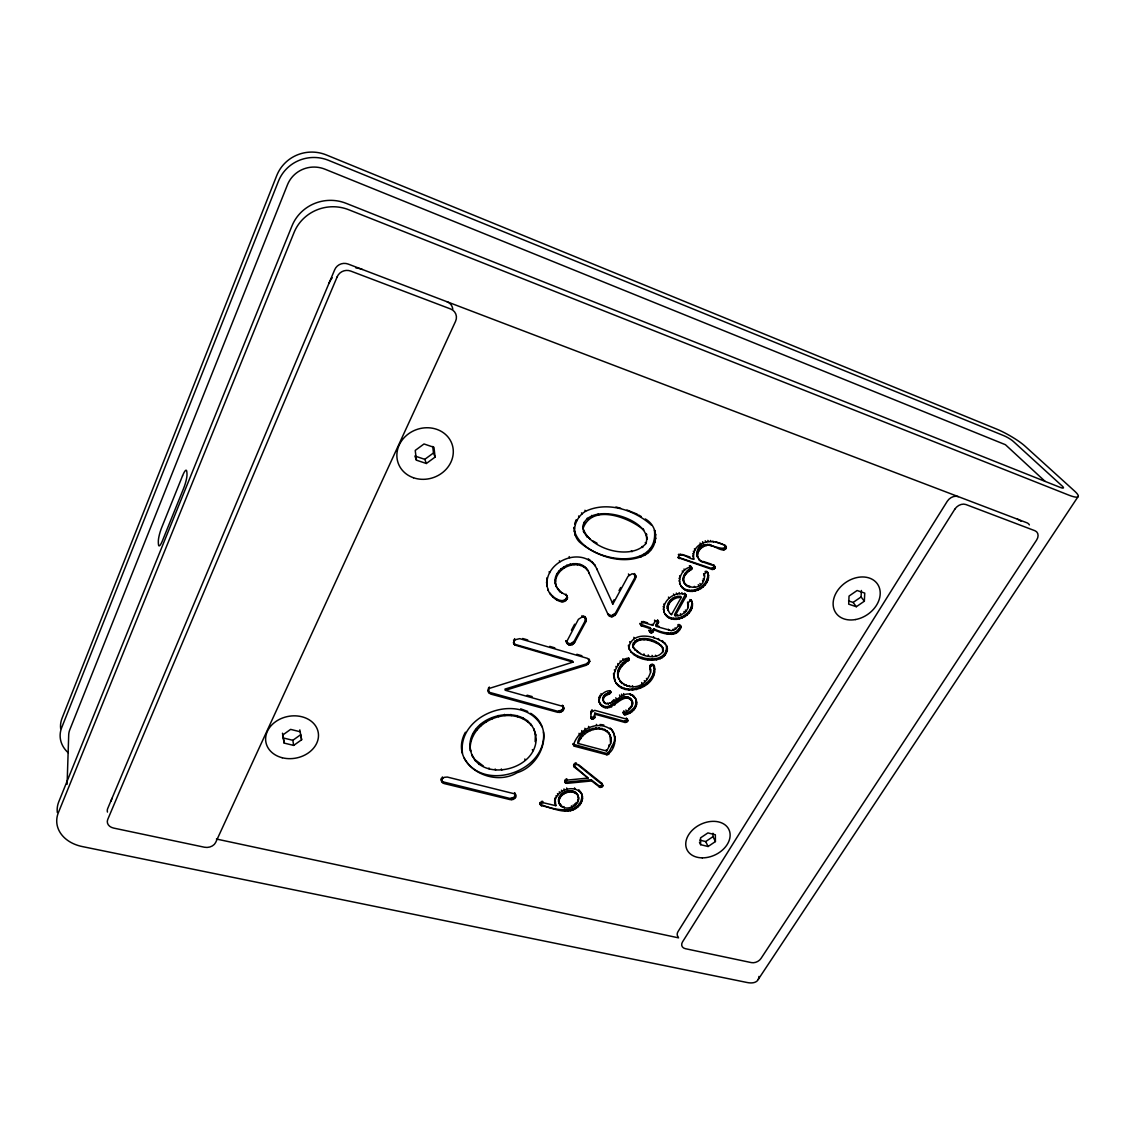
<?xml version="1.0" encoding="UTF-8"?>
<svg xmlns="http://www.w3.org/2000/svg" width="1135" height="1135" viewBox="0 0 1135 1135"><rect width="100%" height="100%" fill="white"/><g stroke="black" fill="none" stroke-linecap="round" stroke-linejoin="round"><path stroke-width="1.5" d="M665.422 614.645L664.798 613.538C673.523 625.201 695.514 613.609 691.243 599.989C698.635 615.255 669.437 628.379 663.72 611.354L664.344 612.474C660.868 600.968 675.311 590.313 685.753 594.683L685.937 596.669L675.126 615.766L674.502 614.645L685.469 594.158L686.107 595.251M631.202 652.284L630.62 651.149C639.388 660.769 667.905 664.088 666.472 645.631C671.239 667.167 629.485 662.982 628.506 645.134L629.528 649.646L628.96 648.496M667.266 607.977C666.855 601.068 674.062 595.691 680.603 596.329L681.241 597.421L671.523 614.631L669.551 613.028L667.266 607.977L668.288 610.8M667.891 609.098C667.479 602.174 674.701 596.797 681.241 597.421M681.255 586.497L679.553 583.191L680.191 584.284C677.723 577.318 684.065 566.677 691.47 567.273L691.669 569.302C667.025 584.596 706.424 598.528 704.509 573.601L706.566 572.31L707.956 572.778C712.553 587.065 688.42 599.096 680.617 585.405L682.773 588.327M684.93 584.184C680.291 578.283 685.497 571.089 691.002 568.224L690.193 565.84L690.846 566.918M696.862 555.029C696.876 532.556 725.506 555.781 725.265 545.41L726.329 547.056C723.662 555.299 712.723 542.672 706.225 545.566C701.019 546.744 696.209 552.178 697.883 557.696L696.862 555.029L697.543 556.093M697.216 556.632L700.792 561.3L714.085 565.883L714.866 568.266L712.056 569.458L678.304 557.696C679.524 550.404 690.066 559.725 693.797 559.172C690.903 540.969 714.27 537.337 725.974 546.46L726.329 547.056M599.209 701.075L598.67 699.898L599.479 702.565C597.89 696.493 604.118 690.818 609.85 690.676L610.942 692.18C609.41 695.372 603.749 694.691 603.352 699.188L603.451 701.175L602.813 698.011C603.196 693.513 608.857 694.194 610.389 691.002L610.942 692.18M67.107 784.257L68.71 734.785A25.452 19.962 -2.9 0 1 69.859 729.592L287.453 184.821A28.673 28.12 7.2 0 1 324.979 169.2L1005.426 444.707L1045.136 481.41M623.938 714.468L622.931 712.127L623.995 713.603C630.592 713.078 637.558 706.552 635.884 699.529C639.232 706.651 631.457 714.341 624.548 714.78L623.484 713.319C629.357 710.879 637.827 702.139 628.449 697.231C617.866 694.038 609.438 715.036 599.578 702.905C608.913 719.703 623.37 687.313 632.55 702.097M864.345 601.195L864.756 593.108L857.095 590.512L849.037 596.059L848.696 604.16L856.343 606.714L864.345 601.195L861.082 596.953L861.394 590.484M687.938 607.835L687.597 602.047C691.045 609.225 682.092 616.702 675.126 615.766M682.121 587.235C692.194 596.116 711.219 584.596 707.275 571.699L706.651 571.331L707.332 572.409M650.582 672.232L650.1 665.436L650.582 672.232C640.58 703.232 597.677 678.063 628.719 658.229L629.301 659.378C623.683 664.103 615.454 670.629 618.986 679.368L618.419 678.205M616.688 683.965L616.121 682.802C628.407 697.741 657.193 684.022 653.803 665.124L654.398 666.273C659.478 690.605 613.269 701.274 613.609 673.268L615.113 681.014L614.546 679.851M632.223 706.041L631.486 699.699M469.862 744.886C471.422 710.297 535.294 701.104 536.117 740.261C533.847 774.141 471.408 783.363 469.862 744.886L470.67 751.285L470.273 750.036M470.259 746.135C472.884 718.81 513.162 704.736 531.577 725.492L531.109 724.272M590.767 713.631L591.236 710.921L590.81 717.547L591.917 719.051L594.626 717.902L594.839 713.12L624.42 721.264L627.116 720.129L626.279 718.015L627.896 720.654L624.974 722.456L595.364 714.312M591.292 718.739L590.767 717.547L594.102 716.71L594.839 713.12M546.999 577.701L547.141 586.128L546.502 582.099M546.957 581.773C548.702 559.839 581.319 547.552 595.237 565.84L591.86 561.499L592.427 562.591M555.185 582.993L556.505 586.951C547.609 568.067 581.957 553.171 589.136 573.218M555.71 584.114C553.724 568.096 577.828 557.498 587.774 570.593L587.221 569.5M535.152 741.666L535.38 733.905L533.819 728.869L534.287 730.075M645.29 518.95C659.52 526.938 658.655 547.68 644.765 555.171C623.413 565.443 596.258 556.675 579.261 541.806C570.252 532.485 575.303 517.305 585.532 511.317C607.111 500.89 634.72 509.899 651.618 525.321M688.25 603.153L689.711 600.855L692.265 601.663M555.809 805.694L554.646 802.275L555.001 797.976L555.809 805.694L542.445 802.544L540.345 804.36L541.452 805.722C552.901 807.567 567.23 816.207 577.814 807.013C581.744 803.779 584.043 798.004 581.375 793.266L582.482 796.571M577.658 794.841C583.532 806.318 560.647 814.377 558.562 801.282C557.526 791.436 574.75 786.058 578.155 796.089L576.864 793.521M559.044 802.544C558.363 793.762 571.487 788.328 577.36 794.755M540.459 804.956L539.891 803.098L540.998 804.46C552.49 809.808 581.248 816.278 581.985 795.337M614.177 674.431C615.312 667.522 621.313 658.002 628.833 658.172L629.301 659.378M629.088 646.283C633.415 630.592 656.413 635.628 665.479 644.127L662.187 640.637L662.797 641.772M574.48 528.442L573.941 527.364C576.722 560.988 659.974 575.672 654.398 530.144L655.023 531.194M609.921 734.799L610.616 743.595L606.686 751.029L578.268 743.496L577.758 742.29C580.907 724.272 615.014 722.201 610.616 743.595M613.893 742.673C615.695 737.58 614.12 731.593 610.006 728.088C618.135 734.714 615.695 750.746 606.629 754.704L574.665 746.262L573.161 744.234L606.842 753.541L608.757 752.349L613.893 742.673L614.446 743.879M442.593 782.923L441.472 778.099L441.458 780.667L443.913 783.505L510.268 799.664L513.332 799.366L515.602 797.408L514.538 792.684L515.758 794.926M589.576 660.159L589.051 658.995L588.81 661.719L586.199 663.947L504.976 689.101L505.416 690.293L586.738 665.11L589.789 661.492L587.533 658.385L519.716 638.65L515.02 639.785L513.602 642.481L514.708 644.992L573.005 662.131L572.48 660.967L515.574 644.51L513.403 642.694L513.857 643.857M582.681 526.853C587.958 499.783 654.611 519.007 645.886 543.58C630.876 561.272 587.703 548.9 582.681 526.853L583.915 532.428M583.248 527.917C592.725 503.486 629.045 517.418 643.8 530.031L643.176 528.967M550.475 594.272L549.964 593.137C553.142 597.904 564.095 605.196 566.989 596.726L565.954 594.13L567.514 597.847C563.102 607.849 549.496 596.145 547.85 589.264L548.361 590.399L546.644 585.007M442.224 781.66L509.842 798.416L514.24 797.281L515.333 793.663M566.649 641.786L578.41 619.313L582.496 616.745L585.376 617.61L585.93 621.583L574.58 642.58L572.153 644.723L568.961 644.964L566.862 643.162L566.124 640.637L566.862 643.162M566.351 642.013L570.011 643.971L574.055 641.431L585.39 620.448L584.837 616.489L585.376 617.61M488.958 692.208L557.498 711.205L562.009 710.084L563.4 707.545L562.392 705.19L563.896 708.737L562.506 711.276L557.994 712.397L490.717 694.067L488.547 692.322L487.851 689.796L489.384 693.414M588.043 778.071L574.509 767.26L573.558 765.458L588.043 778.071L567.301 780.086L565.741 780.724L565.173 782.54L567.089 783.349L591.661 780.951L599.989 787.42L602.628 786.3L601.805 783.292L578.439 764.579M588.583 572.111L608.232 614.872L611.893 616.872L615.965 614.305L635.472 578.722L635.77 575.842L634.394 573.558L634.862 577.63L615.397 613.184L611.325 615.737L607.665 613.737M602.742 785.051L577.573 764.692L575.332 764.451L574.055 766.678M632.621 644.822C637.927 633.018 660.74 639.275 663.422 650.426C658.03 662.131 635.345 655.945 632.621 644.822L633.472 648L632.89 646.851M633.202 645.957C637.884 634.862 654.554 640.679 661.762 646.34L661.152 645.205M650.057 632.479L650.809 628.804L641.105 625.697L641.374 623.115L643.659 622.548L652.753 625.342L655.221 621.214L657.505 620.661L658.584 622.25L656.385 626.449L671.537 630.72L675.694 628.96L678.531 625.754L681.057 626.534C678.106 638.636 662.003 633.77 654.427 629.911L653.831 628.79L650.837 631.769L649.078 630.79L651.447 632.904L654.427 629.911M564.691 781.306L566.606 782.114L591.151 779.717L599.479 786.186L601.635 785.633L602.231 783.817M656.385 626.449L655.775 625.328L657.889 620.448M663.18 648.397L662.57 647.262L662.712 652.497M653.831 628.79C661.379 632.635 677.481 637.501 680.418 625.413L681.057 626.534M591.761 712.113L594.712 710.326L626.832 719.193M678.673 558.292L678.021 557.214L711.375 568.38L714.185 567.188L713.404 564.819L714.085 565.883M465.407 732.217C448.155 763.344 490.902 788.57 516.992 772.751C541.551 765.529 555.767 728.471 530.641 713.291M555.483 799.224C558.789 789.577 573.43 784.767 580.779 792.641L578.765 789.875L579.276 791.109M571.416 630.209L574.65 624.193M614.007 599.833L612.332 602.898L612.9 604.019L628.01 576.339L632.138 573.742L635.004 574.65M619.029 590.611L620.703 587.547M578.268 743.496C581.829 730.443 602.969 722.385 610.46 736.005M758.265 979.392L1078.25 496.335M610.545 729.28C597.053 719.576 577.928 730.075 573.558 744.83L573.672 745.454M441.827 779.362L444.14 777.347L447.289 777.049L514.978 793.933M488.263 688.406L489.355 687.072L488.547 692.322M650.695 666.585L652.682 665.351L654.044 665.748M602.898 699.997L604.402 702.863C614.659 707.814 625.044 684.121 635.728 698.89L632.521 694.96L633.089 696.138M416.431 460.186L415.226 450.425L424.008 443.969L433.967 447.332L435.088 457.093L426.349 463.491L416.431 460.186L414.899 456.029L424.788 459.334L433.485 452.964L432.719 446.466M282.473 733.196L283.395 737.991L292.83 740.304L300.718 734.671L301.612 739.75L293.681 745.411L284.204 743.099L282.643 735.083L290.617 729.379L300.108 731.734M848.54 600.912L853.109 602.444L861.082 596.953M699.756 840.113L705.686 841.574L712.979 836.651L712.95 833.26M708.098 846.497L715.419 841.56L715.348 834.764L707.899 832.92L700.522 837.885L700.65 844.681L708.098 846.497L705.686 841.574M650.596 664.826L651.291 664.401L651.887 665.55M489.781 688.264L573.005 662.131M641.488 621.54L642.892 622.462M601.38 724.584L603.863 725.038M216.416 839.035L678.602 937.865M690.364 586.582L688.477 586.171L689.129 587.263M527.094 695.188L532.202 696.592M505.416 690.293L562.903 706.381M615.95 506.976L620.675 508.281M522.639 638.48L527.718 639.956M549.737 646.368L554.816 647.858M576.835 654.271L581.914 655.746M641.105 625.697L640.126 623.995L650.213 627.683L650.809 628.804M647.603 622.817L643.063 621.427L643.659 622.548M655.775 625.328L658.924 626.293M682.22 554.476L690.023 557.058M703.331 561.47L711.73 564.251M715.816 542.048L723.179 544.545M520.639 708.822L527.718 711.446M626.96 510.012L637.288 514.198M555.98 585.844L559.81 591.661L566.478 595.251M634.933 650.071L634.337 648.922L640.452 653.576M592.924 540.941L597.024 543.197M685.1 593.577L684.476 593.236L685.129 594.329M472.401 756.293L472.004 755.059L474.841 759.57L483.34 766.011M638.622 514.992L641.289 516.581M559.016 802.757L562.761 807.24M557.895 589.533L557.384 588.427L562.222 593.321M590.668 560.633L588.27 558.931L588.824 560.023M684.277 583.092L687.413 586.511M583.362 531.35L586.54 535.99L590.299 539.139M853.109 602.444L856.343 606.714M724.655 545.041L725.35 546.091M725.691 546.715L726.386 547.779M725.421 547.453L726.13 548.517M724.896 548.106L725.606 549.156M724.173 548.545L724.868 549.61M723.364 548.758L724.059 549.808M722.598 548.645L723.293 549.709M712.879 541.054L713.574 542.104M710.397 540.473L711.092 541.523M710.822 544.687L711.517 545.736M707.857 540.388L708.538 541.438M709.105 544.275L709.801 545.339M705.232 540.785L705.913 541.849M707.346 544.218L708.041 545.282M705.544 544.502L706.225 545.566M702.551 541.693L703.232 542.743M703.686 545.126L704.367 546.19M700.011 542.998L700.678 544.062M701.927 546.034L702.608 547.084M714.014 565.173L715.064 566.833M714.44 566.464L715.135 567.543M714.185 567.188L714.866 568.266M700.409 547.155L701.075 548.219M713.674 567.826L714.355 568.905M712.936 568.28L713.631 569.359M712.142 568.479L712.823 569.557M699.103 548.503L699.784 549.567M464.272 758.322C484.035 793.124 547.609 771.133 543.466 731.905M711.375 568.38L712.056 569.458M698.039 550.078L698.72 551.142M697.287 551.752L697.954 552.816M694.393 548.858L695.06 549.922M696.89 553.412L697.557 554.476M701.657 560.917L702.338 561.995M700.792 561.3L698.862 559.285L699.529 560.364M707.275 571.699L708.339 573.402M693.315 551.227L693.982 552.291M705.885 571.231L706.566 572.31M707.97 574.551L708.651 575.629M705.09 571.43L705.757 572.508M707.814 576.807L708.481 577.899M692.747 553.554L693.414 554.618M692.691 555.838L693.357 556.916M707.19 579.091L707.857 580.184M704.253 574.807L703.587 573.728L704.495 576.41M693.13 558.094L693.797 559.172M706.098 581.404L706.764 582.496M703.274 578.58L703.941 579.673M702.508 580.24L703.175 581.319M704.466 583.801L705.133 584.894M690.818 566.195L691.839 567.855M691.258 567.5L691.91 568.578M702.466 585.859L703.147 586.951M691.002 568.224L691.669 569.302M689.328 565.741L689.995 566.819M699.912 583.418L700.579 584.511M680.674 553.965L681.326 555.043M689.952 569.231L690.605 570.309M698.238 584.653L698.905 585.745M700.139 587.575L700.806 588.668M679.07 554.064L679.723 555.143M688.236 570.21L688.888 571.288M664.869 642.992L667.096 646.766M678.347 554.518L679 555.597M678.645 557.583L679.298 558.661M697.443 588.952L698.11 590.044M686.732 571.402L687.399 572.48M683.994 569.018L684.646 570.111M694.294 586.327L694.946 587.419M685.455 572.778L686.122 573.856M694.606 589.916L695.258 591.009M682.234 570.962L682.887 572.04M684.405 574.353L685.058 575.431M683.568 576.183L684.221 577.275M691.839 590.356L692.492 591.448M683.156 577.985L683.795 579.077M683.128 579.772L683.781 580.85M655.235 533.79L655.874 534.855M689.129 590.285L689.782 591.378M683.525 581.503L684.178 582.596M685.356 584.397L686.008 585.49M679.61 575.729L680.248 576.821M655.25 537.479L655.874 538.543M686.476 589.703L687.129 590.796M679.014 578.268L679.652 579.347M684.079 588.668L684.731 589.76M690.619 599.649L691.272 600.755M679 580.751L679.638 581.844M691.939 602.756L692.591 603.848M689.867 599.564L690.52 600.656M654.413 541.211L655.051 542.275M691.797 604.969L692.435 606.076M685.54 594.853L686.193 595.946M685.285 595.563L685.937 596.669M691.187 607.211L691.839 608.317M681.823 592.654L682.476 593.747M687.824 603.579L688.477 604.685M646.184 533.563L646.808 534.628M652.753 544.984L653.377 546.063M687.725 605.139L688.377 606.246M690.108 609.481L690.761 610.587M679.113 592.583L679.751 593.676M647.361 539.068L646.368 535.053M580.283 791.393L581.872 794.514M542.005 726.811C522.98 690.42 456.894 713.234 462.484 753.314M688.505 611.836L689.144 612.943M650.412 548.531L651.036 549.61M676.332 593.023L676.971 594.13M677.68 596.4L678.319 597.492M685.384 610.034L686.022 611.141M645.262 542.502L645.886 543.58M686.533 613.865L687.186 614.971M683.979 611.495L684.618 612.602M673.481 593.988L674.119 595.081M674.644 597.294L675.282 598.386M647.532 551.567L648.156 552.631M684.221 615.553L684.859 616.674M672.729 598.273L673.367 599.379M642.126 546.446L642.75 547.524M680.418 613.68L681.057 614.787M681.553 616.929L682.192 618.036M671.055 599.493L671.693 600.599M644.141 554.093L644.765 555.171M668.458 597.081L669.082 598.188M669.65 600.968L670.288 602.075M677.411 614.574L678.035 615.681M678.744 617.88L679.368 618.986M668.501 602.671L669.125 603.777M675.978 618.32L676.616 619.44M679.454 624.52L680.078 625.626M680.503 626.094L681.142 627.215M640.211 556.107L640.835 557.186M667.678 604.473L668.316 605.579M680.248 626.79L680.886 627.91M678.687 624.434L679.326 625.541M677.893 624.633L678.531 625.754M667.266 606.246L667.891 607.353M670.899 613.524L671.523 614.631M673.282 618.277L673.92 619.384M678.971 628.762L679.595 629.882M663.734 604.047L664.358 605.154M670.643 617.71L671.282 618.83M677.552 630.379L678.191 631.5M663.152 606.53L663.776 607.636M675.055 627.839L675.694 628.96M631.4 550.674L632.011 551.752M668.26 616.702L668.884 617.823M676.02 631.642L676.644 632.762M663.152 608.97L663.776 610.077M666.302 615.312L666.926 616.433M673.14 629.145L673.764 630.265M674.36 632.55L674.984 633.67M672.558 633.103L673.197 634.224M668.373 629.201L668.997 630.322M670.643 633.302L671.267 634.437M668.6 633.146L669.224 634.281M635.16 574.75L635.77 575.842M635.345 576.169L635.955 577.261M666.429 632.649L667.039 633.77M657.52 619.88L658.499 621.569M657.974 621.129L658.584 622.25M657.732 621.838L658.343 622.959M598.188 513.9L598.755 514.949M655.221 621.214L654.611 620.093L654.725 621.852M628.435 573.955L629.031 575.048M666.869 647.276L667.494 648.411M666.869 648.965L667.479 650.1M652.143 624.222L652.753 625.342M666.458 650.681L667.082 651.816M658.413 638.565L659.024 639.7M591.746 515.389L592.314 516.439M665.663 652.426L666.273 653.561M652.852 630.521L653.462 631.642M662.812 649.277L663.422 650.426M652.355 631.131L652.951 632.266M658.853 643.332L659.463 644.467M664.528 654.072L665.138 655.207M651.632 631.571L652.242 632.706M650.837 631.769L651.447 632.904M653.561 636.778L654.157 637.913M655.675 641.672L656.285 642.807M663.152 655.491L663.762 656.626M650.071 631.684L650.681 632.819M584.965 510.253L585.532 511.317M648.993 630.109L649.603 631.244M661.521 656.683L662.131 657.818M587.221 518.198L587.788 519.262M651.618 640.211L652.228 641.346M659.648 657.633L660.258 658.782M641.133 624.903L641.729 626.038M640.041 623.314L640.637 624.434M581.503 512.864L582.071 513.928M647.333 639.147L647.929 640.282M655.462 655.221L656.073 656.37M584.085 522.242L584.653 523.306M655.959 658.669L656.569 659.818M643.446 638.693L644.042 639.828M652.043 655.363L652.653 656.512M578.609 515.999L579.162 517.063M651.802 658.953L652.398 660.102M586.54 535.99L587.093 537.068M653.803 665.124L654.398 666.273M639.998 638.821L640.58 639.956M648.198 654.923L648.794 656.058M652.838 664.273L653.434 665.422M652.086 664.202L652.682 665.351M654.157 668.061L654.767 669.21M576.835 520.724L576.282 519.66L574.679 523.547L575.232 524.611M653.944 670.984L654.54 672.133M647.149 658.499L647.745 659.648M636.962 639.558L637.558 640.693M643.928 653.873L644.524 655.023M649.858 666.5L650.454 667.65M653.136 673.906L653.732 675.07M633.827 637.317L634.422 638.452M650.156 668.77L650.752 669.92M634.82 640.878L635.401 642.013M594.669 564.748L597.265 569.784M642.013 657.278L642.609 658.428M651.76 676.829L652.355 677.992M633.316 642.722L633.898 643.871M636.664 650.781L637.26 651.93M574.055 531.123L574.608 532.202M637.161 655.533L637.742 656.683M649.546 680.064L650.128 681.227M629.684 641.63L630.265 642.779M575.048 534.826L575.601 535.904M614.39 614.446L614.957 615.567M646.439 678.389L647.021 679.553M633.358 653.49L633.94 654.64M612.943 615.34L613.51 616.461M628.535 646.837L629.102 647.986M646.822 682.859L647.404 684.022M644.254 680.631L644.836 681.794M611.325 615.737L611.893 616.872M585.334 567.33L585.887 568.436M609.765 615.567L610.332 616.688M608.473 614.872L609.041 616.007M643.588 685.199L644.183 686.363M582.922 565.627L583.475 566.72M641.672 682.504L642.254 683.681M628.492 658.924L629.06 660.073M627.981 659.534L628.563 660.683M579.999 564.379L580.553 565.485M627.272 659.974L627.839 661.123M639.856 687.115L640.438 688.278M712.979 836.651L715.419 841.56M576.779 563.669L577.332 564.762M624.874 661.45L625.456 662.599M622.888 658.726L623.456 659.875M635.912 688.463L636.48 689.626M622.789 663.18L623.356 664.344M573.515 563.57L574.055 564.663M569.16 556.576L569.699 557.668M632.408 685.639L632.99 686.817M620.121 660.967L620.689 662.116M621.001 665.181L621.569 666.344M632.039 689.115L632.606 690.293M570.196 564.081L570.735 565.173M629.372 685.625L629.939 686.788M634.039 696.195L634.607 697.372M617.795 663.521L618.362 664.67M636.182 701.288L636.749 702.466M619.526 667.451L620.079 668.6M636.097 703.033L636.678 704.211M626.378 685.043L626.946 686.221M628.237 689.101L628.804 690.264M630.606 694.024L631.173 695.202M635.657 704.792L636.224 705.97M618.277 670.217L618.845 671.381M629.613 693.698L630.18 694.875M566.833 565.202L567.372 566.308M615.894 666.387L616.461 667.55M634.834 706.566L635.401 707.743M623.654 683.979L624.222 685.157M630.734 698.692L631.301 699.855M632.181 702.224L632.748 703.402M617.681 672.942L618.249 674.105M629.726 697.869L630.294 699.047M699.458 842.213L700.65 844.681M632.067 703.544L632.635 704.721M624.505 688.377L625.059 689.555M621.98 683.653L619.682 680.56L620.235 681.738M628.449 697.231L629.017 698.408M617.738 675.609L618.291 676.772M633.387 708.623L633.954 709.801M614.347 669.863L614.915 671.026M627.017 696.847L627.584 698.011M630.932 706.183L631.486 707.36M563.684 566.833L564.208 567.94M621.1 687.058L621.668 688.236M625.527 696.72L626.08 697.897M623.626 693.528L624.193 694.705M631.557 710.397L632.124 711.574M629.939 707.417L630.507 708.595M559.342 560.733L559.867 561.825M618.305 685.199L618.873 686.363M623.98 696.876L624.534 698.039M585.632 617.624L586.171 618.759M613.68 676.588L614.234 677.751M628.762 708.453L629.329 709.63M585.844 619.015L586.384 620.15M621.498 694.109L622.065 695.287M583.532 615.794L584.071 616.915M622.377 697.301L622.945 698.465M629.357 711.886L629.925 713.064M560.96 568.862L561.485 569.969M585.39 620.448L585.93 621.583M581.957 615.61L582.496 616.745M619.511 695.017L620.079 696.195M625.882 709.957L626.449 711.134M626.761 713.092L627.329 714.27M619.653 698.805L620.221 699.983M558.704 571.302L559.229 572.409M625.243 713.56L625.796 714.752M623.81 710.737L624.363 711.915M627.244 718.838L627.896 720.654M623.995 713.603L624.548 714.78M627.116 720.129L627.669 721.321M615.766 697.77L616.319 698.947M626.634 720.711L627.187 721.903M616.915 701.288L617.468 702.466M556.888 574.14L557.399 575.246M566.762 595.308L567.287 596.428M625.938 721.136L626.492 722.328M566.989 596.726L567.514 597.847M625.158 721.335L625.726 722.527M624.42 721.264L624.974 722.456M566.535 598.188L567.06 599.308M610.176 691.683L610.715 692.847M614.546 700.82L613.992 699.628L612.006 701.529L612.545 702.707M609.651 692.322L610.204 693.499M555.639 577.148L556.15 578.254M565.528 599.464L566.053 600.599M608.984 692.691L609.523 693.868M614.276 703.927L614.83 705.105M555.072 580.098L555.582 581.205M607.438 693.144L607.991 694.322M564.081 600.372L564.592 601.493M559.285 590.54L559.81 591.661M610.162 702.678L610.715 703.856M549.127 571.714L549.652 572.82M562.421 600.784L562.946 601.905M611.07 705.871L611.609 707.048M605.267 694.294L605.806 695.471M589.249 660.343L589.789 661.492M560.818 600.599L561.343 601.72M588.81 661.719L589.335 662.883M607.792 703.133L608.332 704.31M609.069 706.41L609.608 707.587M603.664 696.01L604.203 697.188M587.746 663.024L588.285 664.188M606.118 703.941L603.863 701.671L604.402 702.863M596.698 568.692L612.9 604.019M607.126 706.608L607.679 707.786M600.94 693.669L601.479 694.847M602.813 698.011L603.352 699.188M556.448 598.798L556.959 599.933M605.253 706.467L605.792 707.644M599.762 695.372L600.302 696.549M574.055 641.431L574.58 642.58M599.62 698.068L599.081 696.89L599.252 699.586M603.437 705.984L603.976 707.162M552.83 596.315L553.341 597.45M601.834 705.204L602.373 706.381M573.062 642.68L573.586 643.829M600.543 704.168L601.082 705.36M613.709 733.196L614.248 734.402M612.162 730.387L612.701 731.578M614.56 736.303L615.099 737.495M571.629 643.559L572.153 644.723M614.617 739.452L615.156 740.658M570.011 643.971L570.536 645.12M608.672 732.557L609.211 733.763M610.602 737.282L611.141 738.488M568.451 643.8L568.961 644.964M606.941 730.713L607.48 731.919M567.145 643.134L567.67 644.283M610.658 739.807L611.197 741.013M612.403 745.965L612.943 747.17M604.728 729.294L605.267 730.5M602.032 728.287L602.557 729.493M600.145 724.371L600.67 725.563M608.885 745.014L609.424 746.234M591.945 709.687L592.47 710.879M594.329 716.029L594.853 717.235M594.102 716.71L594.626 717.902M599.053 727.762L599.578 728.954M593.619 717.306L594.144 718.498M608.757 752.349L609.296 753.569M596.343 724.371L596.882 725.563M592.924 717.717L593.449 718.923M608.289 752.931L608.814 754.137M592.144 717.93L592.669 719.122M606.161 749.824L606.686 751.029M607.608 753.342L608.133 754.562M596.017 727.762L596.556 728.954M591.392 717.859L591.917 719.051M606.842 753.541L607.367 754.761M606.09 753.484L606.629 754.704M592.938 728.301L593.463 729.493M588.554 726.386L589.079 727.578M589.803 729.365L590.313 730.571M586.838 730.883L587.362 732.089M584.851 728.273L585.362 729.479M584.298 732.728L584.809 733.934M581.673 730.585L582.184 731.791M582.17 734.913L582.681 736.118M601.805 783.292L602.841 785.661M602.103 785.065L602.628 786.3M601.635 785.633L602.16 786.867M579.006 733.323L579.517 734.529M580.467 737.438L580.978 738.644M600.968 786.044L601.493 787.264M600.202 786.243L600.727 787.477M599.479 786.186L599.989 787.42M598.94 701.387L600.117 704.083M598.769 785.803L599.294 787.037M563.187 706.24L563.684 707.431M563.4 707.545L563.896 708.737M562.974 708.878L563.471 710.084M562.009 710.084L562.506 711.276M591.151 779.717L591.661 780.951M560.619 710.936L561.116 712.127M574.168 745.042L574.665 746.262M573.062 743.609L574.04 745.965M559.03 711.347L559.527 712.539M576.339 763.075L576.85 764.309M575.601 763.018L576.098 764.252M574.821 763.217L575.332 764.451M573.672 764.21L574.168 765.444M573.998 766.026L574.509 767.26M635.16 697.713L636.451 700.706M582.056 797.451L582.567 798.7M581.588 799.622L582.085 800.87M580.581 801.835L581.077 803.083M574.509 787.889L574.991 789.123M578.595 797.564L578.098 796.33L578.637 799.083M514.552 638.622L515.02 639.785M575.785 792.429L576.282 793.677M578.311 800.629L577.814 799.381L577.587 802.218M574.409 791.592L574.906 792.84M579.134 803.949L579.63 805.197M513.559 639.885L514.027 641.048M572.735 791.01L573.232 792.258M514.24 643.829L514.708 644.992M566.805 778.851L567.301 780.086M576.055 802.488L576.552 803.736M577.332 805.779L577.814 807.013M570.905 790.712L571.387 791.96M565.925 779.064L566.422 780.298M566.606 782.114L567.089 783.349M574.764 803.793L575.261 805.041M565.287 781.291L564.79 780.057L565.173 782.54M565.684 782.086L566.166 783.32M569.032 790.74L569.515 791.975M565.074 781.788L565.556 783.036M575.175 807.325L575.658 808.574M566.663 787.974L567.145 789.222M573.232 804.899L573.714 806.148M567.145 791.081L567.628 792.329M571.43 805.822L571.927 807.07M572.664 808.602L573.147 809.851M433.485 452.964L435.088 457.093M563.967 788.91L564.45 790.144M565.216 791.748L565.698 792.982M563.414 792.656L563.896 793.904M569.997 809.525L570.479 810.773M561.428 790.201L561.91 791.436M561.868 793.776L562.35 795.025M567.358 810.007L567.855 811.255M560.577 795.096L561.045 796.344M559.257 791.776L559.739 793.01M563.953 806.559L564.435 807.808M564.776 810.05L565.258 811.298M535.38 733.905L535.848 735.125M559.527 796.614L560.009 797.862M557.455 793.62L557.923 794.869M558.817 798.217L559.3 799.466M535.663 739.041L536.117 740.261M560.903 805.155L561.385 806.417M558.491 799.778L558.973 801.026M559.81 804.091L560.293 805.339M527.42 720.512L527.874 721.718M555.994 795.748L556.476 796.997M554.561 800.161L555.029 801.409M522.738 717.59L523.192 718.795M554.646 802.275L555.128 803.523M424.788 459.334L426.349 463.491M532.358 749.597L532.812 750.831M517.063 715.504L517.517 716.724M510.849 714.397L511.289 715.603M542.729 801.353L543.197 802.601M541.991 801.296L542.445 802.544M541.225 801.494L541.679 802.757M524.81 758.975L525.25 760.209M540.09 802.473L540.544 803.722M540.998 804.46L541.452 805.722M540.373 804.176L540.842 805.439M504.55 714.383L504.99 715.603M498.166 715.476L498.591 716.696M491.71 717.675L492.136 718.881M515.56 794.883L515.999 796.132M515.177 796.146L515.602 797.408M514.24 797.281L514.68 798.543M512.892 798.104L513.332 799.366M485.681 720.768L486.106 721.988M501.329 768.934L501.755 770.183M511.346 798.515L511.786 799.778M480.545 724.541L480.956 725.776M495.144 768.977L495.569 770.225M476.303 729.025L476.714 730.245M489.001 767.969L489.412 769.218M472.969 734.175L473.38 735.409M478.63 763.217L479.027 764.465M470.755 739.594L471.153 740.843M474.841 759.57L475.239 760.805M558.562 801.282L559.498 804.006M442.395 776.922L442.763 778.199M441.104 779.404L441.742 781.916M299.824 729.876L301.612 739.75M292.83 740.304L293.681 745.411M283.395 737.991L284.204 743.099M328.923 283.424A25.481 24.232 -13.1 0 1 332.229 277.805M355.893 267.917A25.481 24.232 -13.1 0 1 362.335 269.463M111.074 801.367A22.686 17.394 -5.5 0 1 111.982 798.345M1017.442 519.177A21.395 15.819 -39.5 0 1 1021.117 521.32M107.47 812.078A9.094 6.938 -5.1 0 1 107.726 808.475L334.726 269.662A10.272 9.832 -11.3 0 1 348.147 264.058L1026.863 522.767A8.569 6.313 -39.9 0 1 1029.374 524.895M447.02 301.74A9.974 9.321 -27.4 0 1 452.766 309.131M958.309 496.633A8.739 6.64 -39.8 0 0 947.243 501.315L678.077 931.523A7.463 5.235 -23.9 0 0 678.233 936.957M68.171 752.718A33.937 26.616 -2.9 0 1 61.687 727.649L278.43 181.231A38.235 37.498 7.3 0 1 328.582 160.361L1003.737 435.641A7.988 1.39 29.7 0 1 1013.3 441.401L1062.261 486.092A8.484 1.532 30.2 0 1 1060.218 487.397L346.104 203.321A41.115 39.81 -6.4 0 0 292.021 225.851L58.807 801.693A36.192 27.566 -4.3 0 0 57.317 812.518M60.652 728.599A33.639 26.488 -2.7 0 1 62.056 718.228L276.713 175.627A37.881 37.2 10.2 0 1 326.369 154.956L996.516 429.03A23.963 4.157 29.7 0 1 1025.061 446.183L1074.434 490.944A25.452 4.583 30.2 0 1 1068.517 495.002L348.715 209.734A41.541 40.151 -7.5 0 0 294.05 232.519L58.382 812.617A36.519 27.694 -4.5 0 0 82.316 846.568L747.085 982.499A21.905 10.882 35.3 0 0 758.918 976.44M182.536 475.82L161.652 527.676A10.882 2.015 -73.3 0 0 158.332 541.877A31.851 5.93 -73.2 0 0 158.687 545.552A10.91 2.029 -73.4 0 0 162.461 540.7L183.657 488.291A11.066 2.086 -73 0 0 186.977 475.494A32.007 5.987 -73.1 0 0 186.509 470.458A11.038 2.071 -73 0 0 182.536 475.82M337.209 276.741L107.74 819.47A9.179 6.98 -5.3 0 0 113.599 828.068L204.399 847.221A8.867 6.725 -8.6 0 0 215.664 842.454L455.561 321.304A10.073 9.392 -27.3 0 0 450.609 308.975L350.758 271.081A10.385 9.917 -11.9 0 0 337.209 276.741M954.762 509.26L682.561 941.837A7.519 5.235 -23.9 0 0 685.398 948.69L751.398 962.608A7.378 5.037 -25.3 0 0 760.961 958.522L1036.595 540.076A8.654 6.342 -39.8 0 0 1034.907 530.712L965.928 504.536A8.81 6.668 -39.7 0 0 954.762 509.26M855.478 619.554A25.325 19.366 -34.9 0 0 877.625 584.241A25.325 19.366 -34.9 0 0 836.892 591.619A25.325 19.366 -34.9 0 0 855.478 619.554M702.267 857.861A23.253 16.897 -25.7 0 0 729.365 830.636A23.253 16.897 -25.7 0 0 692.194 830.309A23.253 16.897 -25.7 0 0 702.267 857.861M413.438 477.75A28.545 25.424 -19.5 0 0 453.163 449.134A28.545 25.424 -19.5 0 0 408.643 433.726A28.545 25.424 -19.5 0 0 413.438 477.75M282.204 757.74A26.616 21.196 -11 0 0 318.226 732.415A26.616 21.196 -11 0 0 275.72 721.605A26.616 21.196 -11 0 0 282.204 757.74"/></g></svg>
